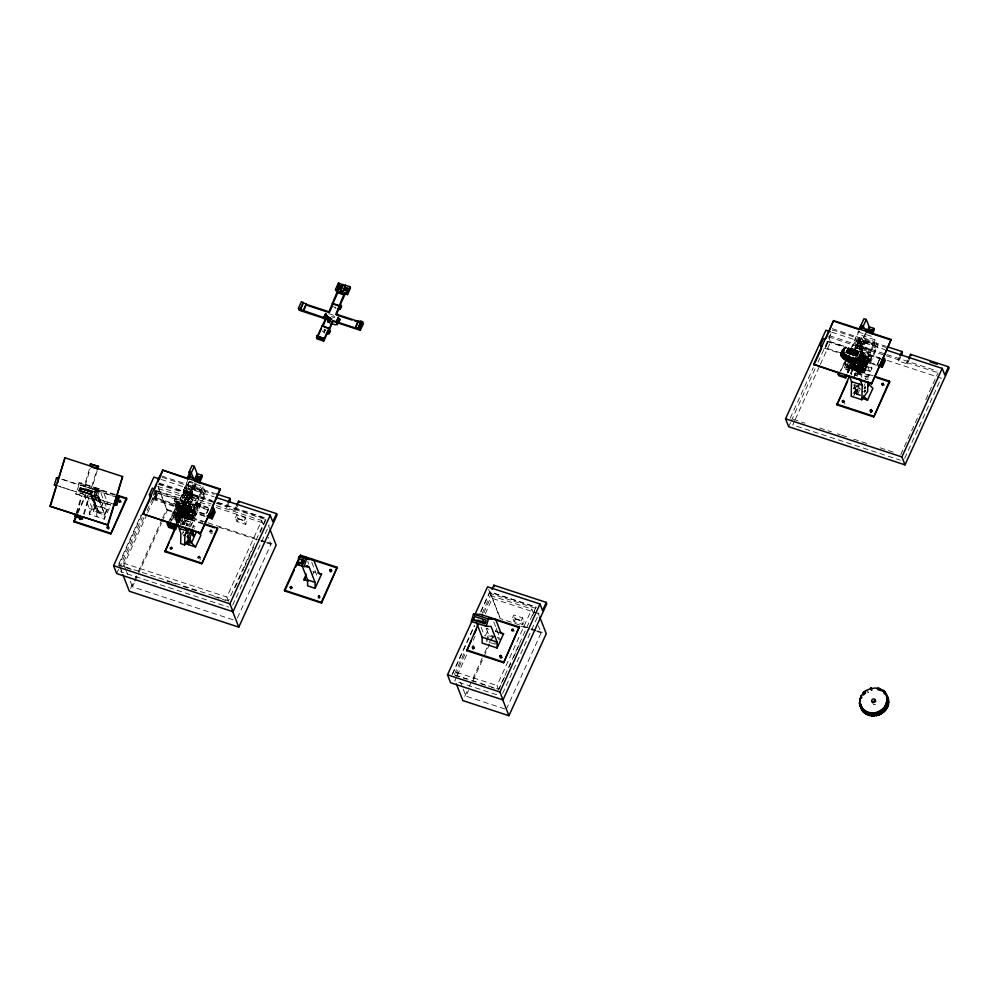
<?xml version="1.0" encoding="UTF-8"?>
<svg xmlns="http://www.w3.org/2000/svg" width="999" height="999" viewBox="0 0 999 999"><rect width="100%" height="100%" fill="white"/><g stroke="black" fill="none" stroke-linecap="round" stroke-linejoin="round"><path stroke-width="0.75" stroke-dasharray="5 3.75" d="M91.646 495.429L93.282 499.625L110.752 504.982L104.271 519.193L89.298 514.273L89.311 508.379L83.791 494.218M96.791 510.826L90.722 495.254L96.791 510.826L96.778 516.733L98.776 512.362L91.396 493.444L98.776 512.362M104.271 519.193L104.283 513.286L98.214 497.639L90.734 495.192M860.501 352.984L861.613 353.159L859.44 357.904L862.087 359.453L857.179 358.791M185.839 508.229L183.479 507.28L179.87 515.584L186.101 518.581M857.279 376.298L857.354 373.376L862.462 362.063L863.685 362.737L859.078 372.365L850.861 367.869L854.495 359.69L847.439 355.906L844.817 360.152L846.777 355.169L845.479 354.732L843.493 359.103L844.542 359.952M867.931 379.795L868.006 376.873L871.965 368.169L870.117 363.411L877.759 346.628L875.099 339.822L860.701 335.102L855.057 347.515M869.692 358.803C867.794 363.486 872.127 358.279 868.418 358.878L861.85 372.927L859.377 372.04M178.009 516.795L182.717 506.518L181.743 506.331L178.172 513.898L179.021 513.998L178.047 513.424L181.056 505.556L177.772 513.161L178.734 513.374L177.697 512.524L178.734 512.837L177.872 512.112L179.808 512.112L179.37 511.513L184.278 512.799L177.959 509.652L180.02 504.807L178.234 509.84M180.12 515.784L185.939 502.809L192.844 505.082L186.613 518.756C188.524 519.755 189.36 519.155 190.772 519.692C194.88 508.991 193.394 513.548 194.305 514.697C192.844 515.247 191.471 515.384 187.425 514.21C179.483 510.689 177.772 506.356 183.729 507.779L205.632 514.822M862.462 362.063C856.155 370.292 868.069 365.297 865.584 366.708C866.857 367.957 865.484 368.456 863.985 368.019C863.935 368.569 862.661 368.269 861.812 367.769C861.475 367.507 860.863 368.306 861.325 368.531C863.648 370.142 861.762 366.046 864.01 364.248C867.182 370.055 865.421 360.102 869.305 359.652M854.52 375.824L855.556 374.887L856.393 375.861M110.752 504.982L108.254 504.532L102.797 490.534L95.604 490.222L93.419 497.502L98.214 497.639M859.177 359.116L856.255 365.946L854.495 365.447L848.351 362.437L850.823 356.668M329.72 322.864L328.858 322.44L330.906 318.019L328.321 316.608L326.835 319.892M330.856 318.069L332.143 318.606M183.391 532.042L183.604 532.729M853.933 384.727L853.97 385.477L860.639 387.662M186.975 495.192L187.075 494.98A1.973 0.649 24.5 0 1 189.473 495.529L190.022 495.879A1.973 0.649 24.5 0 1 190.06 496.903L189.523 496.84A1.973 0.649 24.5 0 1 187.437 495.829L187.075 494.98M840.708 355.919C841.408 355.519 841.195 355.107 840.359 354.021C841.47 354.033 841.832 353.634 841.395 352.859C840.221 348.863 845.791 349.013 844.08 348.239C841.071 350.399 841.795 357.118 841.17 356.668L845.129 348.052L845.816 348.401M857.105 385.926L857.105 386.763L859.103 387.187M861.613 353.159L862.936 353.983L857.654 365.859C855.369 367.282 852.784 359.49 852.297 368.981M84.153 514.335L89.036 498.014L75.674 493.831L79.096 484.752L60.577 478.683M61.563 479.208L78.397 484.727L78.946 482.904L81.431 483.004L99.863 489.048L96.591 499.987L94.106 499.875L95.342 498.089L111.014 503.221M80.607 485.739L81.431 483.004M76.186 513.199L81.431 495.716M78.946 482.904L84.703 484.79L89.51 468.768M76.798 513.548L82.13 495.754M84.703 484.79L85.402 484.827L90.297 468.506M83.541 514.01L88.349 497.989L89.036 498.014M99.863 489.048L91.621 487.062L97.303 468.119M97.203 470.779L92.32 487.087L91.621 487.062M95.679 490.184L93.456 497.589L78.372 492.644M116.471 497.202L96.828 490.771L97.378 488.948M95.342 498.089L97.665 490.272L80.582 485.227L113.199 495.941M868.418 358.878C868.655 360.402 866.608 357.704 867.806 358.129L861.113 372.452M856.23 365.859L861.25 367.994L856.255 365.946M854.557 359.877L862.424 362.562L860.301 367.757M857.741 385.801L857.179 386.775M856.68 371.191L858.69 366.745M844.954 403.421L844.143 404.158M184.266 512.337L186.251 507.967L192.482 511.338L188.786 519.368M190.722 526.735L196.241 513.798L195.654 512.275L198.139 510.264L183.741 505.544L188.749 510.014C190.971 513.324 188.836 512.062 189.023 513.199C185.976 512.012 183.691 517.307 190.472 505.419L177.66 501.223C173.689 507.729 176.598 511.326 177.66 501.223M854.545 384.665L854.058 385.477M175.237 506.593L176.211 506.718L175.662 505.594L188.486 509.802C188.761 511.988 191.034 512.025 196.241 513.798M178.059 501.51C178.097 501.948 176.786 501.823 178.359 502.922L173.689 513.449L174.35 515.134A3.821 1.249 24.5 0 0 178.421 517.857A3.821 1.249 24.5 0 0 181.256 517.395L180.607 515.721L184.266 507.642L182.717 506.518M339.235 318.431L340.272 319.805L338.299 320.067M858.004 366.246C860.189 361.438 862.137 354.583 862.487 357.792C862.412 358.042 863.373 358.828 861.862 358.579C861.8 362.337 867.357 355.769 862.936 353.983M89.298 514.273L95.754 500.062M485.364 635.963L488.586 628.858L486.126 628.421L488.848 629.308M77.447 512.674L85.727 494.493M77.76 513.474L86.039 495.279M93.332 491.483L100.4 491.783L107.33 509.577L104.845 515.047L93.319 511.263L95.817 505.794L91.633 495.092M94.63 489.897L101.261 506.893L103.247 502.522L100.774 502.085L95.317 488.074L88.112 487.762M101.261 506.893L103.259 502.522M118.856 563.773L141.296 514.485M141.571 515.347L119.043 564.822L228.484 600.699L265.809 518.718L217.008 502.709M116.671 573.576L118.581 569.368M119.231 567.969L142.208 517.494M154.932 490.784L152.21 498.002L177.81 506.855L174.513 515.571L177.372 522.877L180.557 515.934L202.672 523.176M125.899 570.029L123.164 563.036L143.819 517.682M147.04 510.601L158.004 486.513L211.326 503.996M154.52 497.377L157.305 490.297L154.52 497.377L176.985 504.745L177.298 505.544L153.022 497.577M147.078 514.048L120.792 571.79L228.446 607.08M147.727 512.649L158.616 488.698L210.227 505.631M155.145 498.963L158.129 492.407L155.195 491.446M155.345 499.5L158.129 492.407M130.632 588.436L137.712 572.877M138.362 571.465L162.175 519.155M162.812 517.744L166.683 509.265L158.004 487M233.167 619.842L132.442 586.825L134.378 582.579M135.027 581.156L137.6 575.486M138.249 574.075L161.476 523.051M162.125 521.64L167.283 510.302L158.004 486.513M174.326 500.899L175.312 498.713L189.136 503.246L188.299 505.831L174.326 500.899L188.299 505.831M174.475 501.298L175.312 498.713M176.835 499.1L174.837 503.484L187.662 507.679L189.648 503.309M175.25 505.993L177.285 501.51M175.437 506.705L177.735 501.286M168.269 522.914L173.177 512.137L180.295 514.922L173.177 512.137M154.583 490.559L180.282 498.976L187.662 480.307M178.359 502.922C177.66 502.035 173.888 515.397 178.147 501.785M173.389 512.662L178.272 501.635M170.117 520.092L172.44 514.985L181.431 517.832L184.278 525.149M175.949 507.192L178.459 501.735M195.03 482.804L191.533 490.484L193.269 494.942A3.821 1.249 24.5 0 1 190.434 495.392A3.821 1.249 24.5 0 1 186.363 492.669L184.628 488.224L188.124 480.544M178.009 509.59L176.011 507.942L178.272 502.709M180.282 498.976L183.891 491.071L190.797 493.331L191.458 495.005A3.821 1.249 24.5 0 1 188.611 495.467A3.821 1.249 24.5 0 1 184.54 492.744L183.891 491.071M176.136 507.917L178.596 503.346M176.386 508.204L178.784 503.596M169.705 523.676L174.001 514.248L180.919 516.508M182.205 507.13L179.083 514.91L191.383 488.761L188.724 481.955L203.122 486.675L205.782 493.481L196.141 514.647L193.669 516.658L186.751 514.385L181.743 509.927L179.096 503.109L189.098 481.081L193.244 482.442M176.798 508.341L179.183 504.058L177.298 509.04M179.183 504.058L174.213 514.772L181.119 517.045L185.389 507.692M171.516 520.929L174.35 515.134M177.085 508.978L179.458 504.32M184.54 492.744L189.523 481.381M155.407 492.669L181.106 501.098L187.999 486.014L202.397 490.734L204.021 494.892L197.627 508.953L193.881 507.717L192.844 505.082M177.672 509.128L180.02 504.807M177.884 509.165L179.87 504.795M178.147 509.49L180.369 505.069M175.15 516.808L176.648 513.536M183.853 497.702L185.339 494.43M186.251 507.967L187.188 508.553L181.094 521.703A3.821 1.249 24.5 0 1 178.247 522.152A3.821 1.249 24.5 0 1 174.176 519.43L176.661 513.973A3.821 1.249 24.5 0 1 179.508 513.511A3.821 1.249 24.5 0 1 183.579 516.233L187.8 527.072M177.772 511.438L176.224 507.467L184.865 510.302L186.413 514.26L177.772 511.438L181.056 505.556M208.004 509.915L188.024 503.359L191.621 495.442L193.107 499.238L191.608 502.522L184.703 500.249L183.866 498.139L187.163 490.771M178.771 509.927L180.757 505.556M177.685 512.649L180.944 505.569M178.047 513.424L181.319 505.906M178.309 513.249L181.568 506.318M185.152 498.513L188.336 500.249L185.152 498.513L182.917 503.434L185.789 504.383L190.797 493.331M175.812 519.642L182.892 504.083M184.703 500.249L187.987 492.882M178.172 513.898L182.255 506.268M205.02 516.471L184.116 509.54L182.492 505.382L189.623 490.172L187.999 486.014M178.833 513.948L181.955 507.442M184.865 501.998L188.898 493.144L197.54 495.979L198.776 499.15L196.978 503.084L199.862 504.033L196.666 502.285L194.43 507.205L197.315 508.154L199.55 503.234M189.623 490.172L192.495 491.121L191.209 487.812L192.457 485.077L201.099 487.912L202.385 491.221L201.136 493.956L204.021 494.892M179.083 514.91L182.73 506.93M181.031 511.863L183.192 507.08M175.799 523.826L183.554 506.93M188.611 495.467L189.61 493.281A3.821 1.249 24.5 0 0 192.445 492.819L189.098 499.95M208.616 508.266L187.2 501.248L193.968 483.928M175.861 524.925L179.358 517.245L181.094 521.703M179.87 515.584L183.903 507.017L206.368 514.373L208.754 509.128M178.534 519.23A1.973 0.649 24.5 0 0 176.299 517.494A1.973 0.649 24.5 0 0 175.499 518.356A1.973 0.649 24.5 0 0 178.534 519.23L179.583 516.945A1.973 0.649 24.5 0 0 177.285 515.309A1.973 0.649 24.5 0 0 176.498 516.171A1.973 0.649 24.5 0 0 179.52 517.045M189.773 494.555L190.759 492.37M180.32 515.834L184.178 507.529M180.682 515.896L184.415 507.829M178.247 522.152L179.246 519.967M180.881 515.921L184.915 507.504M184.715 493.181L185.364 494.855A3.821 1.249 24.5 0 0 189.435 497.577L190.434 495.392M177.685 523.713L186.101 505.169L184.478 501.011L181.593 500.062L183.217 504.233M188.336 500.249L190.135 496.316L188.898 493.144M196.016 483.341L191.109 494.13L184.191 491.858M181.281 516.208L185.252 507.704L184.266 507.642M178.434 523.201L180.182 519.355L173.264 517.095M191.308 494.655L188.024 503.359M195.854 484.927L192.357 492.594L185.452 490.334M179.408 521.253L186.488 505.681M180.282 520.017L181.281 517.832M181.868 516.695L186.963 505.457L185.939 502.809M191.471 495.442L192.47 493.256M181.431 517.832L186.114 507.567L177.472 504.732L179.021 508.703L188.074 511.663L186.601 511.326M184.278 512.799L186.451 508.104M182.467 517.282L186.713 508.104M187.038 513.374L184.803 512.599L186.788 508.204M188.149 505.432L189.136 503.246M182.792 517.457L184.79 513.086M197.627 508.953L196.004 504.782L193.119 503.846L194.743 508.004L190.946 516.633L184.927 512.712L186.913 508.329M191.608 502.522L190.784 500.399L193.269 494.942M181.106 522.14L182.105 519.942M183.204 517.445C185.752 506.83 188.299 508.716 191.021 508.828C191.221 508.304 191.271 507.929 192.17 507.742L187.088 519.218M192.295 497.564L193.294 495.379M185.664 512.887L187.525 508.291M185.976 515.821L184.603 515.696L187.949 508.379M183.841 517.757L188.062 508.479M183.978 518.044L185.914 513.561M186.239 512.986L188.237 508.616M186.376 513.261L190.422 505.444L184.44 518.169M184.328 518.194L186.438 513.798M186.513 513.548L190.06 505.506M176.661 513.973L180.894 524.8L184.078 520.254L190.584 505.856L191.209 506.068L187.887 514.023M185.215 518.256L190.597 506.218L191.371 506.256M185.277 518.369L187.275 513.998M187.4 513.836L190.984 505.981M185.552 518.693L187.425 514.21M187.562 513.848L191.209 506.068M185.889 518.831L191.209 506.943L191.92 507.042L190.597 506.218M191.608 506.78L185.364 520.229L182.055 524.962M188.324 514.61L193.119 503.846M186.713 518.881L188.711 514.51M189.46 513.024L191.933 507.48L191.209 506.943M186.95 519.105L191.933 507.48M201.136 493.956L199.85 490.646L201.099 487.912M197.54 495.979L193.506 504.832L175.474 499.113M187.45 518.993L191.271 510.477M187.425 519.318L191.333 511.013M187.849 519.005L191.471 511.001M187.937 519.105L191.671 511.026M188.087 519.243L190.072 514.872M196.141 514.647L193.494 507.842L203.122 486.675M188.386 519.468L192.033 511.101M188.561 519.58L193.881 507.717M182.118 534.128L183.317 531.518M185.702 526.273L186.888 523.651L188.624 524.225L189.698 526.997M188.861 519.642C192.27 509.09 196.129 509.165 189.872 519.78M189.323 519.443L192.657 511.825M196.004 504.782L202.397 490.734M189.673 519.667L193.057 511.938M189.935 519.492L193.269 512.012M190.135 519.792L193.419 512.612L194.168 513.024M191.196 519.767L193.506 512.974M190.772 519.692L193.818 512.762M190.984 519.792L194.043 512.849M190.709 519.305L191.995 519.567L194.293 513.511M191.621 519.542L194.393 513.748M191.845 519.63L194.505 513.611M191.571 519.218L194.655 514.285M188.599 525.936L195.654 512.275M192.033 528.346L193.232 525.736L194.955 526.298L196.341 529.87M206.156 513.848L208.541 508.603M238.436 503.883L235.327 510.714L226.686 507.879L226.161 506.555L227.41 503.821M226.686 507.879L229.171 502.41M235.327 510.714L234.802 509.39L236.051 506.655M323.439 317.482L325.487 312.999M323.426 318.094L325.849 312.712M323.639 318.206C325.649 311.626 327.909 312.5 324.275 318.506M323.639 318.644L326.248 312.999M323.813 318.656L326.461 313.137M324.2 318.144L326.648 313.236M324.463 318.581L326.461 314.198L325.587 313.611M324.862 318.519L326.785 314.847L325.474 318.369M325.075 318.606L326.785 314.847M325.299 318.331L326.973 315.085M235.464 517.669L236.713 514.935L245.354 517.769L246.89 521.728L245.654 524.463L237.013 521.628L235.464 517.669L244.106 520.504L245.654 524.463M325.999 319.081L327.647 315.809L325.986 319.443M326.361 319.53L327.859 316.246L328.559 316.571M326.573 319.568L328.059 316.283M327.46 320.329L328.946 317.058M327.26 321.416L329.245 317.045M327.46 322.003L329.57 317.345M327.672 321.678L329.67 317.307M237.013 521.628L238.249 518.906L236.713 514.935M329.77 317.807L327.772 322.178L328.858 322.44M327.947 322.19L329.932 317.819M324.001 331.144L325 328.958M328.234 322.202L331.081 315.572M328.371 322.178L330.444 317.769M328.921 322.802L330.906 318.019M329.258 322.964L331.256 318.594M329.395 322.952L331.393 318.581M329.62 322.914L331.755 318.431M244.106 520.504L245.354 517.769M336.114 321.366L338.099 316.995M336.263 321.378L338.411 316.995M336.626 321.316L338.624 316.945M336.551 321.653L338.549 317.282M337.163 322.14L338.961 317.957M337.163 322.39L339.161 318.019M337.3 322.977L339.398 318.094M337.362 323.339C338.848 317.657 341.908 315.909 338.012 323.077M337.35 323.514L339.81 318.269M337.55 323.601L340.122 318.531M338.174 323.564L340.122 318.981M338.361 323.601L340.334 319.093M338.773 323.077L340.322 319.692M228.484 601.223L226.848 597.027L261.688 520.504L212.812 504.483M235.227 587.362L238.424 580.319M239.073 578.908L243.556 569.055M244.193 567.644L253.821 546.515M260.227 532.442L265.996 519.767M232.667 605.232L269.218 524.962M237.412 617.981L270.966 544.293L268.232 537.3M312.575 574.924L314.073 571.64M452.135 674.35L474.425 625.386M480.794 611.388L489.71 591.808L536.376 607.105M452.547 674.163L474.438 626.098M480.869 611.962L489.872 592.17L535.963 607.28L498.626 689.273L453.996 674.637M535.277 608.216L490.134 593.418L491.383 590.684M454.458 674.25L464.76 651.623M482.155 613.423L492.457 590.784M457.767 675.174L456.68 672.377L465.709 652.534M483.778 612.862L491.508 595.854L531.83 609.065L533.466 613.274M456.63 676.76L454.72 680.956L498.451 695.292M457.267 675.361L467.457 652.971M473.189 640.384L475.099 636.188M485.289 613.798L492.295 598.413L538.948 613.711L502.647 693.456M495.317 644.218L486.675 641.383L489.16 635.913L485.976 627.747M464.785 696.365L468.656 687.874M469.293 686.463L482.167 658.191M484.74 652.534L488.598 644.055M489.248 642.644L492.457 635.576M504.832 708.915L465.946 696.166L468.531 690.496M473.051 680.581L483.366 657.904M484.016 656.493L490.472 642.32M491.108 640.896L493.044 636.65M495.629 630.981L496.915 628.146M512.612 617.757L513.861 615.022L522.502 617.857L524.038 621.815L522.802 624.55L514.16 621.715L512.612 617.757L521.253 620.591L522.802 624.55M514.16 621.715L515.409 618.993L513.861 615.022M521.253 620.591L522.502 617.857M498.638 689.797L496.99 685.601L531.83 609.065M498.801 689.647L505.806 674.25M508.991 667.257L510.901 663.061M513.449 657.467L520.454 642.082M532.554 615.496L535.739 608.503M506.268 709.39L541.108 632.866L538.386 625.861M790.197 418.331L813.273 367.632M788.648 426.723L790.571 422.515M791.208 421.116L815.459 367.832M818.019 362.225L832.691 329.97L886.076 347.477M825.474 347.877L828.258 340.796L825.474 347.877L846.528 354.782M794.704 420.704L792.781 424.937L900.424 460.227M795.341 419.305L819.704 365.784M820.341 364.385L830.606 341.845L829.058 337.887M840.334 354.158L842.582 349.151L844.267 349.126L843.393 348.489M840.321 354.732L842.981 348.738M840.471 355.394L843.543 348.414M840.958 354.745L843.431 349.225M840.808 356.094L844.267 348.189L845.379 348.738M841.17 355.719L844.255 348.726M841.295 355.994L845.129 348.052M844.605 353.084L842.607 357.467L841.308 356.855L844.854 348.876M841.707 356.693L844.917 348.064M841.957 356.568L845.591 348.701M845.279 353.833C839.747 365.434 842.894 350.749 846.141 348.002L846.79 348.376M841.97 357.642L844.005 352.759C842.382 351.136 843.443 350.699 842.582 349.151M841.795 357.455L843.955 353.271M842.457 357.267L844.455 352.897M846.091 354.595C845.042 361.488 840.184 358.541 844.667 353.521M842.781 358.466L845.092 353.634M843.468 358.678L845.454 354.295M843.73 359.315L845.866 354.395M844.392 359.478L846.39 355.107M844.817 359.802L846.802 355.432M844.817 360.152L847.027 355.369M839.222 373.414L844.13 362.637L851.036 364.897C848.613 365.909 851.573 371.678 854.008 358.529M854.357 364.21C853.196 361.501 845.916 360.739 847.564 355.469M850.923 348.688L858.616 330.819M841.058 370.592L843.393 365.484L850.299 367.744L851.21 370.092A3.821 1.249 24.5 0 1 848.376 370.542A3.821 1.249 24.5 0 1 844.305 367.819L843.393 365.484M855.818 365.746C849.912 363.361 852.871 367.22 844.33 363.161L847.939 355.244M865.983 333.316L862.487 340.984L863.398 343.331A3.821 1.249 24.5 0 1 860.564 343.781A3.821 1.249 24.5 0 1 856.48 341.059L855.569 338.723L859.065 331.044M849.762 355.906C847.976 363.299 843.193 362.787 848.226 355.394M845.716 360.801L848.301 355.619M844.642 363.961L851.56 366.221L852.209 367.894A3.821 1.249 24.5 0 1 849.375 368.356A3.821 1.249 24.5 0 1 845.304 365.634L844.642 363.961L848.363 355.981M852.434 346.84L854.832 341.571L861.75 343.831L862.399 345.517A3.821 1.249 24.5 0 1 859.565 345.966A3.821 1.249 24.5 0 1 855.494 343.244L854.832 341.571M847.339 358.703L848.838 355.419M846.603 361.076L848.725 356.281M847.739 358.841L849.237 355.557M846.927 361.089L849.462 355.619M848.388 362.162L846.99 361.626L849.637 355.656M844.305 367.819L845.304 365.634M855.494 343.244L856.48 341.059M847.314 361.825L849.912 355.919M848.626 359.628L850.112 356.356M847.851 361.85L850.324 356.393L848.975 359.677M848.139 361.838L850.586 356.718M845.928 368.032L847.589 364.036M848.351 362.437L850.873 357.105M849.475 369.23L847.976 372.502L846.128 367.744L847.614 364.473A3.821 1.249 24.5 0 1 850.449 364.011A3.821 1.249 24.5 0 1 854.532 366.733L856.38 371.491L854.894 374.775L858.641 375.999L860.127 372.727L856.38 371.491M855.319 347.552L856.318 345.354A3.821 1.249 24.5 0 1 859.152 344.905A3.821 1.249 24.5 0 1 863.223 347.627L868.83 353.609L860.189 350.774M848.688 362.625L851.21 357.155M849.899 360.439L851.51 357.142M849.175 362.612L851.16 358.241M854.22 351.798L859.977 339.161L874.375 343.881L875.998 348.039L869.605 362.088L865.858 360.864L864.822 358.216L859.09 355.931M849.425 362.562L852.209 356.631M849.737 362.912L852.522 356.818M847.751 367.957L849.25 364.685M849.787 363.199L853.845 354.583M856.455 348.851L857.941 345.579M850.137 363.386L853.121 356.818M851.21 361.151L853.208 356.78M850.561 363.324L852.547 358.953M846.128 367.744A3.821 1.249 24.5 0 1 848.963 367.295L853.658 357.018M857.654 348.189L859.152 344.905M849.862 365.909L853.596 357.167M849.812 366.458L853.109 359.053M850.024 366.558L853.633 357.33M847.364 372.989L854.37 357.542M859.565 345.966L860.564 343.781M865.521 333.079L861.238 342.507L854.32 340.247M870.117 363.411L855.718 358.691C850.786 372.852 847.739 368.631 854.844 357.517L877.309 364.885L880.094 357.792L877.309 364.885M847.976 372.864L854.495 358.741M860.663 345.167A1.973 0.649 24.5 0 0 858.428 343.419A1.973 0.649 24.5 0 0 857.629 344.28A1.973 0.649 24.5 0 0 860.663 345.167L861.712 342.869A1.973 0.649 24.5 0 0 859.427 341.233A1.973 0.649 24.5 0 0 858.628 342.095A1.973 0.649 24.5 0 0 861.662 342.982M850.823 367.095L854.52 358.928M859.04 348.938L861.6 343.319L859.977 339.161M850.911 367.47L855.132 358.029M859.34 349.113L861.75 343.831M859.327 349.675L860.876 346.291L869.517 349.126L870.753 352.297L868.955 356.231L871.84 357.167L868.655 355.432L860.838 372.789M861.6 343.319L864.472 344.268L863.186 340.959L864.435 338.224L873.076 341.059L874.362 344.368L873.114 347.09L875.998 348.039M851.061 368.057L855.668 358.254M851.273 368.132L855.856 358.004M859.54 350.299L863.361 341.908L860.701 335.102M851.66 368.244L856.343 358.191L851.348 369.568A1.973 0.649 24.5 0 1 848.263 368.781A1.973 0.649 24.5 0 1 849.063 367.919A1.973 0.649 24.5 0 1 851.298 369.667M860.551 349.363L861.538 347.177M851.235 370.517L855.893 360.264M862.424 345.941L863.398 343.331M852.097 368.931L857.916 355.956L858.94 358.604L855.619 365.572M850.624 373.276C853.533 370.966 855.219 353.808 856.705 363.524L863.623 365.784L862.587 363.137L854.457 360.289L851.835 360.889L852.771 361.451L851.685 361.8L858.004 363.374L859.927 364.91L858.241 364.036L860.476 363.773L858.778 363.049L860.626 363.611L860.127 362.337L864.01 364.248M854.245 365.209L857.242 358.566M852.859 369.068L857.666 358.604M850.936 374.063L852.846 369.867L872.015 376.148M854.882 365.459L858.079 358.316M859.003 356.268L862.112 349.463L860.876 346.291M864.472 344.268L865.721 341.533L864.435 338.224M856.393 360.964L857.229 360.851L853.034 370.017A3.821 1.249 24.5 0 0 848.963 367.295M859.252 356.331L860.776 352.959M866.17 366.546C864.859 365.347 867.694 365.796 865.883 364.548C867.794 363.736 862.736 363.324 867.332 356.893L861.737 350.911L863.223 347.627M853.346 369.78L858.141 359.066M858.616 358.179L860.102 354.907M853.533 369.817L858.478 358.791M858.178 357.167L859.29 357.342L861.288 352.972M853.845 369.842L858.903 358.878M854.12 369.805L856.106 365.434M857.017 363.361L859.015 358.991M859.764 358.092L861.75 353.721M854.457 370.429L862.062 353.721M856.792 365.746L861.425 355.919L858.578 354.995M854.782 370.604L856.767 366.233M856.892 365.859L861.425 355.919M854.932 370.604L856.917 366.233M857.055 366.071L862.624 353.783M855.306 370.554L862.786 354.183M855.369 370.504L857.479 366.196M857.604 366.471L862.924 354.483M855.818 370.891L863.261 354.508M855.968 371.191L857.891 366.708M858.353 366.408L862.374 357.492M856.305 371.341L858.291 366.97M858.416 366.508L863.873 354.608M856.418 371.316L863.935 354.982M857.654 365.859L859.078 366.67L864.16 354.82M852.871 377.947L856.056 373.401L862.924 358.204M857.204 371.403L864.372 355.319M857.254 371.516L859.252 367.145M859.377 366.983L863.074 358.691M857.417 371.728L859.415 367.357M859.54 366.983L861.525 362.612M857.529 371.84L859.515 367.47M862.974 360.164L865.022 355.457M857.954 371.928L862.162 362.025M862.724 360.202L865.271 355.656M863.111 361.363L854.47 358.529L856.093 362.687L864.734 365.522L863.111 361.363L865.359 356.119C867.956 356.343 860.938 361.251 865.122 361.7C862.137 361.139 869.58 356.68 865.596 356.606M858.591 371.89L864.822 358.216M858.69 372.028L860.688 367.644M860.776 367.782C866.558 355.332 864.972 366.009 859.827 372.14M863.81 361.176L866.033 356.306M873.114 347.09L871.827 343.793L873.076 341.059M859.078 372.365L863.586 362.175M863.611 360.976L869.517 349.126M864.235 361.288L866.22 356.905M859.44 372.39L861.425 367.757M861.95 366.795L863.948 362.425M859.914 372.252C862.749 359.977 866.807 363.087 867.619 361.775C868.855 361.626 867.519 360.439 868.93 360.289M864.959 362.462C865.996 362.874 863.923 358.991 866.92 357.13M860.064 372.39L862.05 368.007M862.587 367.17L864.572 362.45M875.099 339.822L867.332 356.893L860.139 354.533M860.364 372.615L867.082 358.279M853.708 395.579L855.356 393.344L853.508 388.586L855.294 384.652M860.539 372.727L867.307 358.129M861.3 372.59L867.507 358.953M871.528 356.381L869.605 362.088L867.981 357.929L874.375 343.881M861.85 372.927L867.794 358.853M861.65 372.814L868.243 358.716M862.112 372.939L868.218 359.79M861.662 372.39L863.173 372.914L862.686 372.44L868.293 360.152M857.017 385.227L855.231 389.16L857.392 394.705L859.702 395.467M862.749 372.839L868.655 359.453M866.445 367.307L863.973 372.714L863.161 372.127L868.293 360.714M862.961 372.939L868.905 360.139M863.548 372.365L866.021 366.833M862.686 372.44L863.598 372.677L866.283 366.658M866.52 366.246L868.98 360.751M863.598 372.677L866.483 366.758M854.307 394.268L859.078 383.778M863.161 372.127L864.385 372.427L866.633 367.42M855.356 393.344L860.127 382.867M856.305 394.243L858.491 387.987L856.305 394.243L860.626 395.666M857.392 394.705L860.376 388.161M865.122 379.17L869.392 371.029L865.471 360.976M863.873 386.288L865.072 383.666M910.414 357.018L907.304 363.861L898.663 361.026L898.151 359.702L899.387 356.968M898.663 361.026L901.148 355.557M907.304 363.861L906.78 362.537L908.029 359.802M900.798 454.582L919.38 413.748M925.798 399.662L937.974 372.902M904.657 458.379L941.195 378.109L886.637 360.214M183.566 534.665L183.529 536.026M859.103 385.839L858.828 387.325M854.432 348.888L856.318 345.354M858.166 361.501L860.888 361.913L859.44 360.302L846.615 356.094C846.827 356.855 847.052 357.192 846.503 357.817M200.574 559.515L199.812 560.077M188.961 527.235L192.283 522.502L185.364 520.229L186.688 525.412M852.834 393.881L856.98 387.962L860.976 389.273M186.001 516.096L184.79 515.184M858.016 369.255L856.443 368.319M864.385 372.427C863.436 371.054 864.859 370.691 861.95 369.006M859.053 357.142L857.954 357.192M212.287 533.591L210.727 533.241M854.407 386.975L853.895 388.773L854.482 386.963L859.814 388.711M867.881 692.344L868.443 692.045M841.395 352.859L844.217 353.009M179.932 515.534L179.296 514.985M197.327 506.518C196.503 503.146 198.039 510.988 197.715 505.656M197.327 506.693L198.227 506.98M869.305 359.84L870.204 360.127M178.883 514.722L179.583 514.697L178.521 514.173M193.456 512.2L191.134 508.216L182.492 505.382M850.861 367.869L851.56 367.844M179.146 504.32L179.658 504.757M842.569 358.266L843.293 358.204M861.163 355.994L862.312 356.755M78.397 484.727L79.096 484.752M80.632 485.314L87.825 485.626M96.828 490.771L97.527 490.796M75.674 493.831L96.591 499.987M93.469 495.179L97.165 495.329L104.845 515.047M179.608 519.28L179.857 519.293A1.973 0.649 24.5 0 0 180.045 518.444A1.973 0.649 24.5 0 0 177.71 517.32A1.973 0.649 24.5 0 0 176.898 517.869L177.248 518.219A1.973 0.649 24.5 0 0 179.321 519.218L179.857 519.293M326.785 315.06L327.647 315.809M178.596 503.558L178.784 503.958M845.441 360.277L846.091 360.514M856.568 368.294L857.954 368.968M865.359 356.119L864.722 355.831M862.974 360.414L864.272 360.876M190.584 505.856L189.91 505.494M193.419 512.612L192.77 512.237M192.195 519.218C191.671 518.219 192.957 518.031 190.772 516.608M871.303 336.263L859.777 332.492L859.265 331.168M832.179 328.646L885.564 346.154M865.721 341.533L874.362 344.368M863.186 340.959L871.827 343.793M855.569 338.723L862.487 340.984M863.361 341.908L877.759 346.628M831.767 332.168L884.789 349.563M854.532 340.771L861.438 343.044L857.841 350.949L880.294 358.316M829.495 335.726L885.526 354.096M887.012 354.583L937.137 371.016M828.446 336.85L884.802 355.319M886.288 355.806L898.151 359.702M906.78 362.537L937.487 372.602M862.112 349.463L870.753 352.297M830.606 341.845L846.815 347.165M860.089 351.523L880.731 358.291M828.458 341.321L846.715 347.302M826.96 341.521L849.799 349.013M861.001 352.684L880.993 359.24M867.981 357.929L865.097 356.98L866.72 361.151M859.727 356.094L865.484 357.979M866.408 360.352L869.292 361.301M877.11 364.348L880.044 365.309M823.975 348.077L848.251 356.044M855.156 358.304L876.573 365.334M871.965 368.169L861.313 364.672L855.718 358.691M869.392 371.029L858.728 367.532L853.72 363.062L851.073 356.256M873.188 375.849L852.534 369.081L854.894 374.775M857.354 373.376L868.006 376.873M856.056 373.401L866.72 376.898M865.209 378.871L866.932 379.445M853.508 388.586L863.211 391.833M856.006 393.456L860.326 394.867M793.144 419.293L804.944 423.164M819.692 427.997L831.493 431.868M837.387 433.791L840.334 434.765M841.807 435.252L847.714 437.175M853.608 439.11L866.882 443.469M880.144 447.814L896.365 453.134M328.696 313.649L334.39 315.522M328.134 318.494L332.405 319.892M161.688 475.999L216.558 493.981M162.2 477.31L214.098 494.33M202.385 491.221L193.744 488.386L192.457 485.077M191.209 487.812L199.85 490.646M191.383 488.761L205.782 493.481M161.251 479.508L214.273 496.89M184.628 488.224L191.533 490.484M183.366 489.747L190.285 492.007M183.579 490.272L190.484 492.544M158.991 483.066L212.075 500.462M217.982 502.397L266.633 518.356M159.328 483.803L215.534 502.222M157.954 484.19L226.161 506.555M234.802 509.39L265.509 519.455M190.135 496.316L198.776 499.15M193.107 499.238L186.189 496.978L185.364 494.855A3.821 1.249 24.5 0 1 188.199 494.405A3.821 1.261 24.3 0 1 192.283 497.127A3.821 1.249 24.5 0 1 189.435 497.577M216.134 507.554L264.785 523.513M157.505 490.821L179.97 498.189M186.888 500.449L207.942 507.355M238.249 518.906L246.89 521.728M158.329 492.932L208.766 509.478M179.096 503.109L193.494 507.842M204.383 515.571L184.728 509.128L185.04 509.915M152.422 499.225L178.122 507.654M515.409 618.993L524.038 621.815M166.683 509.265L206.606 522.352M208.092 522.839L259.852 539.81M261.326 540.297L265.771 541.758M267.245 542.232L276.124 545.142M536.188 630.406L500.187 618.606L489.71 591.808M537.624 630.881L546.266 633.716M167.283 510.302L202.834 521.953M219.118 527.297L259.116 540.409M260.589 540.896L265.035 542.345M266.521 542.832L270.966 544.293M520.954 626.248L529.595 629.083M531.031 629.557L535.352 630.968M536.788 631.443L541.108 632.866M173.689 513.449L180.607 515.721M85.402 484.827L114.623 494.305M114.922 495.104L89.86 486.888L89.548 486.088M202.984 523.976L180.869 516.72L180.557 515.934M184.078 520.254L190.996 522.527M94.281 494.393L97.165 495.329M183.541 524.712C188.661 523.613 179.158 517.207 183.242 524.5M91.958 495.641L98.214 497.714M80.357 492.719L83.092 493.618M89.96 495.879L95.442 497.677M55.544 485.039L76.911 492.045M59.378 486.488L76.224 492.007M94.655 498.051L114.298 504.495M495.404 631.093L498.126 631.992M88.349 497.989L108.254 504.532M312.837 571.603L315.334 572.427M495.654 631.543L498.376 632.442M95.817 505.794L107.33 509.577M495.841 636.95L488.648 634.59L486.163 640.059L486.675 641.383M497.29 637.424L500.162 638.373M489.16 635.913L496.366 638.274M497.802 638.748L500.686 639.697M89.311 508.379L104.283 513.286M494.805 642.894L497.677 643.831M123.164 563.036L226.848 597.027M456.68 672.377L496.99 685.601M455.057 675.299L466.72 679.12M472.552 681.043L475.462 681.992M481.293 683.903L485.676 685.339M491.508 687.25L494.418 688.211M118.219 565.184L134.44 570.504M166.883 581.131L169.83 582.105M171.304 582.579L177.198 584.515M183.104 586.45L199.325 591.77M214.073 596.603L225.861 600.474M326.598 314.785L325.637 314.273L326.461 314.198M182.929 504.258L184.69 504.907M856.28 368.419L857.154 368.793M185.177 515.646L184.315 515.372M866.345 357.355L867.806 358.129M856.318 375.337L854.682 374.25L854.607 376.173M854.295 375.374L855.631 375.674L856.006 374.538M184.852 523.513L183.516 523.214L183.142 524.35M182.317 522.227L183.479 522.614L184.028 521.391M860.164 366.396L859.04 366.371M196.94 507.542L196.428 506.218M186.651 502.035C179.62 504.12 192.495 504.782 185.364 502.597M187.163 503.359L186.276 503.059L185.889 503.921M868.655 355.432L868.955 356.231M860.127 372.727L862.399 378.534M847.614 364.473L851.735 375.037M867.382 690.534L868.206 692.657M538.124 612.849L539.21 615.634M491.508 595.854L500.786 619.642M488.598 589.447L490.134 593.418M493.768 621.94L499.637 637M481.218 627.384L484.515 635.839M460.489 682.18L462.674 687.774M463.224 689.173L465.946 696.166M311.763 562.312L317.282 576.485M307.767 561.401L308.866 564.198M268.519 525.674L269.605 528.446M261.688 520.504L263.324 524.7M198.476 499.8L197.24 496.628L184.403 492.382L181.106 501.098M196.666 502.285L196.978 503.084M188.499 493.706A1.973 0.649 24.5 0 0 191.533 494.592A1.973 0.649 24.5 0 0 189.298 492.844A1.973 0.649 24.5 0 0 188.499 493.706L189.835 496.978M190.609 510.002L191.633 512.637L184.728 510.377L183.479 507.28M186.114 507.567L187.662 511.538M193.232 525.736L194.305 528.508M183.903 507.017L184.203 507.804M186.888 523.651L187.812 526.036M172.44 514.985L174.176 519.43M95.317 488.074L100.774 502.085M126.448 571.428L127.535 574.225M130.257 581.231L132.442 586.825M120.13 567.607L122.303 573.176M87.225 495.604L93.319 511.263M875.574 704.208A1.973 1.761 -21.3 0 1 873.201 704.345M855.394 347.852A3.821 1.249 24.5 0 1 858.203 348.389M859.29 348.876A3.821 1.249 24.5 0 1 861.737 350.911M335.864 307.505A1.973 0.649 24.5 0 1 335.427 307.143M335.989 308.391A3.821 1.249 24.5 0 1 333.554 306.356M324.812 332.954A3.821 1.249 24.5 0 1 322.365 330.931M325.799 330.769A3.821 1.249 24.5 0 1 324.026 329.583M325.949 330.07A1.973 0.649 24.5 0 1 325.437 329.72M324.675 332.08A1.973 0.649 24.5 0 1 324.638 330.969M329.77 320.891A1.973 0.649 24.5 0 1 329.183 319.855A1.973 0.649 24.5 0 1 330.944 320.092M189.61 493.281A3.821 1.249 24.5 0 1 185.539 490.559M180.27 519.58A3.821 1.249 24.5 0 1 177.422 520.042A3.821 1.249 24.5 0 1 173.351 517.32M183.866 498.139A3.821 1.249 24.5 0 1 186.713 497.689A3.821 1.249 24.5 0 1 190.784 500.399M182.567 522.502C184.016 525.661 185.127 519.792 182.567 522.502M95.504 505.007L93.019 510.477L104.533 514.248L107.018 508.778L95.504 505.007M860.501 362.425C862.187 363.386 858.89 360.776 860.501 362.425M186.838 509.74L189.373 510.626L186.838 509.74M869.217 349.775L860.576 346.94L861.812 350.112L870.454 352.947L869.217 349.775M849.762 365.497A1.973 0.649 24.5 0 0 852.784 366.383A1.973 0.649 24.5 0 0 850.561 364.635A1.973 0.649 24.5 0 0 849.762 365.497M858.453 346.391A1.973 0.649 24.5 0 0 861.488 347.277A1.973 0.649 24.5 0 0 859.252 345.529A1.973 0.649 24.5 0 0 858.453 346.391M852.372 359.777A1.973 0.649 24.5 0 0 855.394 360.651A1.973 0.649 24.5 0 0 853.158 358.916A1.973 0.649 24.5 0 0 852.372 359.777M847.439 366.67A1.973 0.649 24.5 0 0 850.474 367.545A1.973 0.649 24.5 0 0 848.238 365.809A1.973 0.649 24.5 0 0 847.439 366.67M846.44 368.856A1.973 0.649 24.5 0 0 849.475 369.742A1.973 0.649 24.5 0 0 847.239 367.994A1.973 0.649 24.5 0 0 846.44 368.856M331.593 316.396A1.973 0.649 24.5 0 0 334.628 317.282A1.973 0.649 24.5 0 0 332.392 315.534A1.973 0.649 24.5 0 0 331.593 316.396M176.061 518.294A3.821 1.249 24.5 0 0 181.993 520.104A3.821 1.249 24.5 0 0 177.834 516.733A3.821 1.249 24.5 0 0 176.061 518.294M176.323 520.467A1.973 0.649 24.5 0 0 179.358 521.353A1.973 0.649 24.5 0 0 177.123 519.605A1.973 0.649 24.5 0 0 176.323 520.467M187.675 491.595A1.973 0.649 24.5 0 0 190.709 492.47A1.973 0.649 24.5 0 0 188.474 490.734A1.973 0.649 24.5 0 0 187.675 491.595M186.688 493.781A1.973 0.649 24.5 0 0 189.71 494.655A1.973 0.649 24.5 0 0 187.487 492.919A1.973 0.649 24.5 0 0 186.688 493.781M183.404 504.895A1.973 0.649 24.5 0 0 186.438 505.781A1.973 0.649 24.5 0 0 184.203 504.033A1.973 0.649 24.5 0 0 183.404 504.895M181.418 509.278A1.973 0.649 24.5 0 0 184.453 510.152A1.973 0.649 24.5 0 0 182.218 508.416A1.973 0.649 24.5 0 0 181.418 509.278M186.014 499.175A1.973 0.649 24.5 0 0 189.048 500.049A1.973 0.649 24.5 0 0 186.813 498.314A1.973 0.649 24.5 0 0 186.014 499.175M178.809 514.997A1.973 0.649 24.5 0 0 181.843 515.884A1.973 0.649 24.5 0 0 179.608 514.135A1.973 0.649 24.5 0 0 178.809 514.997"/><path stroke-width="1.5" d="M301.536 564.373L307.605 579.944L307.605 585.851L315.085 588.311L321.566 574.1L317.819 572.877M315.085 588.311L315.097 582.405L309.028 566.758L306.543 565.946C314.048 568.406 297.315 565.546 296.753 564.173L297.302 562.35L302.222 562.562M476.623 623.014L482.142 637.162L482.13 643.069L497.102 647.976L503.583 633.778L499.5 632.442M497.102 647.976L497.115 642.082L491.046 626.435L486.251 626.298L471.278 621.39L473.464 614.11L480.656 614.422L519.255 626.972L503.633 662.749L466.77 650.661L477.922 624.687M848.975 353.534L850.299 353.883L852.359 349.088L857.429 351.248M852.359 349.088L850.973 349.163M883.84 712.087C880.057 703.858 886.35 713.885 882.192 712.037C882.367 713.049 880.119 714.934 879.994 712.062C877.646 709.552 880.469 715.134 878.133 715.296C873.263 706.655 879.757 721.79 874.412 712.724C876.31 716.82 873.888 716.171 872.914 712.836C875.049 716.271 871.815 717.045 871.815 712.824C870.479 713.948 869.767 712.911 868.855 712.786C866.558 712.749 866.046 710.851 863.398 710.676C862.786 708.741 861.812 707.379 860.139 706.156C859.639 700.386 859.814 699.974 860.988 696.927C861.937 695.167 862.524 692.744 865.221 692.02C865.771 689.41 869.267 690.184 870.666 688.074C873.663 689.422 875.886 686.088 878.346 689.947M872.689 715.371C871.503 714.822 869.929 716.52 868.868 713.486M177.922 524.288L180.881 533.691L180.644 543.568L184.678 544.892L184.915 535.014L188.137 528.409M190.584 532.38L190.647 529.557M849.512 376.423L851.548 381.655L851.185 396.241L861.837 399.737L867.644 391.458L867.856 382.704M861.837 399.737L862.199 385.152L859.652 378.621M877.522 687.824C878.096 690.234 880.331 687.162 881.368 690.883M887.075 698.189C887.312 698.888 887.349 699.45 887.174 700.199C886.338 702.197 890.484 707.117 887.075 698.189C887.487 697.627 885.901 693.855 886.875 698.201M876.535 715.709L875.898 712.462M868.905 712.337C870.703 716.595 866.058 714.61 865.571 711.388M121.041 501.935L120.217 500.961L119.206 502.085M170.604 548.913L172.29 548.276M198.252 557.979L199.276 557.042L200.112 558.016M302.347 561.962L303.184 561.038L304.208 561.638M473.976 647.115C473.189 644.155 470.766 648.913 473.701 647.602C473.576 645.254 471.141 649.787 474.001 648.388M842.582 402.06L843.606 401.123L844.442 402.098M872.09 411.163C871.578 408.354 868.705 412.575 871.652 411.763M878.133 715.296L877.734 711.9L879.307 714.872M886.637 701.136L888.523 704.045L887.224 704.62M880.531 688.773C880.619 691.233 882.966 688.786 884.015 692.444L883.74 693.119M887.699 701.935L886.3 702.859L887.137 704.982M874.899 715.958L874.412 712.724M866.757 714.497L866.907 713.798M850.299 353.883L853.059 354.807L855.369 350.137M56.581 485.564L54.346 484.977L56.531 477.697L57.73 477.747M116.471 497.202L108.042 525.112L49.95 506.206L65.01 457.667M58.329 479.745L57.455 482.654L64.56 459.128M50.887 504.757L56.618 485.626M79.108 490.659L80.432 488.261L91.958 492.032L91.221 494.455L79.108 490.659L80.432 488.261M77.285 516.97L82.817 518.781L74.713 516.458L75.749 514.66M98.539 466.321L90.434 464.011C87.737 466.758 99.088 470.442 97.353 466.271L98.539 466.321L97.652 469.293M81.618 518.731L82.667 516.933M90.634 494.43L91.958 492.032M107.555 525.099L122.602 476.548L115.597 500.124M115.522 505.032L117.707 497.752L118.893 497.802L116.721 505.094L113.799 504.47M306.131 557.192L298.938 556.88L298.389 558.703L304.146 560.601L303.059 564.235L297.302 562.35M304.233 566.62L306.418 559.34L313.624 559.652L319.081 573.651L321.566 574.1M473.551 620.142L474.637 616.495L486.163 620.267L485.077 623.913L473.551 620.142L478.471 620.354L485.676 622.714M486.251 626.298L488.436 619.018L495.641 619.33L501.098 633.329L503.583 633.778M190.734 533.016L191.308 532.042M883.628 710.813C886.463 710.376 885.751 707.067 888.049 705.893L886.3 702.859M888.049 705.893L886.875 702.459M873.276 716.046L872.914 712.836M212 531.955L210.914 530.007L210.065 531.443L211.688 531.156L210.652 530.956L210.215 531.93M513.823 630.906L513.049 629.757L512.037 630.881M883.978 385.102L883.203 383.953L882.192 385.065M865.933 711.076C868.131 712 865.284 715.247 865.671 713.036L864.847 710.913M883.191 690.334C881.605 692.856 885.913 689.61 885.164 693.431L884.802 694.08M116.096 494.792L126.411 498.176L126.723 498.976L110.802 533.953L73.938 521.865L76.174 515.472M73.938 521.865L76.486 516.271M110.802 533.953L126.411 498.176M236.676 505.294L238.536 501.186L276.561 513.648L277.073 514.972L233.029 611.725L116.671 573.576L113.586 565.646L153.896 477.097L159.79 479.033M150.162 496.64L149.4 494.667L152.385 488.099L154.37 489.335M208.928 515.034L200.574 533.379L142.72 513.836L162.625 470.104L220.23 488.986L212.138 507.992M158.341 479.607L160.202 475.512M142.982 514.497L151.324 496.153M154.533 489.098L156.468 484.865M157.742 482.055L162.238 472.177M191.071 477.422L189.011 472.127L191.995 465.571L194.305 466.333L197.39 474.263L195.005 479.508M187.288 478.022L190.272 471.466M175.861 524.925L174.7 527.484L167.782 525.212L167.27 523.888L168.019 522.252L168.269 522.914M199.213 478.896L198.714 479.982L188.774 476.66L188.274 478.971M190.559 473.751L189.498 476.96L189.997 475.874M193.893 479.495L191.308 472.889L194.305 466.333M194.793 478.983L197.19 473.726L201.798 475.237L202.31 476.56L199.325 483.116L198.813 481.805L201.798 475.237M196.191 480.257L195.642 478.571L196.89 475.836L199.962 477.247L199.463 478.346L196.578 477.397L196.89 475.836M174.7 527.484L174.925 524.512L175.187 525.174L169.655 523.364M199.788 479.195L196.328 477.947L195.192 481.231M204.146 523.663L217.42 528.021L217.732 528.808L201.81 563.798L164.947 551.71L174.825 528.521M175 528.271L168.094 526.011L168.606 527.322L175.524 529.595L175 528.271L177.235 524.6M164.947 551.71L169.405 541.908M170.679 539.11L174.5 530.719M175.524 529.595L177.847 524.475M198.714 479.982L199.775 476.773M189.51 538.386L187.725 542.32L190.022 543.069L187.862 537.524L191.433 529.657M197.839 532.08L200.924 535.177L195.554 546.965L191.446 542.844L189.585 538.086L193.169 530.232M191.446 542.844L196.216 532.367M326.311 319.143L299.188 310.252L298.414 308.266L301.398 301.71L303.384 302.934L300.399 309.503L325.999 318.356L323.314 325.749M300.399 309.503L303.122 302.285M200.574 533.379L220.23 488.986M303.334 310.464L306.318 303.908L303.384 302.934M207.879 517.407L212.163 518.818L210.564 514.722L213.549 508.154L211.825 507.592L212.088 508.254M303.534 310.989L306.318 303.908M214.323 510.139L211.338 516.695L208.479 515.759M214.373 510.277L211.388 516.833L206.98 515.959M212.163 518.818L215.147 512.262L213.549 508.154M228.034 502.46L229.895 498.351L216.558 493.981M201.81 563.798L217.42 528.021M229.171 502.41L230.419 499.675L229.895 498.351M335.477 289.523L337.787 290.272L338.299 291.596L335.989 290.834L335.477 289.523L338.461 282.954L343.281 285.002L340.297 291.558L342.595 292.307L344.98 287.063M338.748 285.252L338.436 286.813L341.308 287.762L341.621 286.189L338.748 285.252L337.5 287.987L340.572 289.398L337.687 288.461L338.186 287.362L341.059 288.311L340.572 289.398M326.448 333.654A3.821 1.249 24.5 0 0 329.283 333.191L328.371 330.856L323.713 341.084L316.795 338.823L317.033 335.864L324.2 338.786L317.033 335.864M306.531 304.433L328.996 311.8L337.787 290.272M317.282 336.526L322.19 325.736L329.308 328.534L323.788 326.723M318.544 334.99L321.453 328.584M325.999 318.356L322.19 325.736M333.641 301.823L337.138 294.156M329.295 312.587L332.305 305.994M340.384 288.923L341.621 286.189M340.297 291.558L343.069 284.465M342.595 292.307L345.379 285.227L349.987 286.738L350.499 288.062L347.515 294.618L345.204 293.856L344.692 292.545L347.003 293.294L347.515 294.618M344.018 290.534L344.518 289.448L347.402 290.384L346.903 291.483M344.767 288.898L345.08 287.325L348.151 288.748L347.652 289.835L344.767 288.898L344.855 290.284L344.518 289.448M323.713 341.084L323.938 338.124M329.308 328.534L332.917 320.617L355.382 327.984L358.366 321.428L335.901 314.061L344.692 292.545M324.2 338.786L329.108 328.009M345.204 293.856L340.547 304.096L341.458 306.431A3.821 1.249 24.5 0 1 341.171 307.155M347.964 288.274L346.715 291.009L343.843 290.06M332.917 320.617L329.62 329.333L330.282 331.006L329.283 333.191M347.003 293.294L349.987 286.738M338.162 309.228A3.821 1.249 24.5 0 0 340.472 308.616L341.458 306.431M331.106 323.376C334.902 324.65 335.889 326.011 338.149 322.665M355.382 327.984L358.154 320.904L361.101 321.865L358.703 327.11M233.029 611.725L229.932 603.796L270.242 515.247L215.747 497.377M355.169 327.46L358.117 328.421L360.839 321.203L362.562 321.765L363.336 323.751L360.352 330.307L333.229 321.416M360.352 330.307L359.578 328.321L362.562 321.765M276.561 513.648L272.827 521.853L270.242 515.247M122.84 574.562L129.346 591.258L238.786 627.135L276.124 545.142L270.155 529.845M284.44 590.197L300.362 555.207L337.237 567.295L321.616 603.071L284.752 590.983L284.44 590.197L321.303 602.285L321.616 603.071M284.752 590.983L294.305 569.992M295.579 567.195L299.4 558.803M306.318 574.125L303.833 579.595L308.154 581.006M304.146 580.382L306.006 576.286M321.303 602.285L337.237 567.295M492.007 589.323L493.868 585.214L546.291 602.397L546.803 603.721L503.009 699.924L450.586 682.742L447.502 674.812L473.351 618.031M474.637 615.197L487.562 586.813L539.984 603.995L542.557 610.601L546.291 602.397M466.77 650.661L471.228 640.871M474.413 633.865L476.323 629.67M503.633 662.749L519.255 626.972M503.009 699.924L499.912 691.995L539.984 603.995M456.343 683.903L462.862 700.599L508.941 715.709L546.266 633.716L539.76 617.02M908.653 358.429L910.514 354.333L948.538 366.795L949.05 368.119L905.007 464.872L788.648 426.723L785.564 418.793L825.873 330.244L830.294 331.693M821.116 347.14L820.341 345.167L823.326 338.599L825.062 339.173M839.035 373.226L813.673 364.335L833.578 320.604L891.17 339.485L883.091 358.491M813.923 364.997L821.628 348.064M826.123 338.199L833.578 320.604M848.513 348.201L846.215 352.535L848.513 348.201L849.075 348.589M847.602 353.059C847.627 348.089 852.746 346.89 849.138 352.372M847.527 352.747L849.837 348.451M846.802 375.424L845.641 377.984L838.735 375.711L838.211 374.388L838.96 372.752L839.222 373.414M867.144 330.756L866.633 329.433L859.714 327.16L859.227 329.47M848.638 353.459L850.361 348.838M862.025 327.922L860.988 325.274L863.973 318.718L866.283 319.468L869.367 327.397L867.582 331.343M848.913 353.334L850.898 348.688M849.262 353.147L851.248 348.776M860.464 328.546L861.662 325.924M849.712 353.546L851.71 349.175M849.949 353.783L851.935 349.413M850.723 353.571L852.709 349.2M864.322 328.671L863.298 326.036L866.283 319.468M851.111 353.958L853.109 349.588M851.298 354.195L853.296 349.812M851.66 354.308L853.858 349.575M852.222 354.071L854.22 349.7M852.547 354.445L854.545 350.075M852.684 354.67L854.682 350.299M853.059 354.807L855.132 350.299M854.083 355.207L855.743 350.274M853.995 355.007L855.981 350.637M854.944 354.27L856.443 350.986M854.457 355.369L856.58 350.886M845.641 377.984L845.129 376.66L845.878 375.025L846.128 375.674M854.582 355.257L856.892 350.761M866.633 329.433L866.145 331.73M855.431 355.632L857.254 350.924M866.782 332.118L869.167 326.873L873.775 328.384L874.287 329.707L872.502 333.641M856.405 355.819C859.902 346.678 859.29 354.495 856.018 355.894M868.868 328.971L867.806 332.18L868.306 331.094L871.19 332.043L870.691 333.129L871.752 329.92L868.868 328.971L868.643 331.943L868.306 331.094M874.662 376.323L889.397 381.156L889.709 381.955L873.788 416.933L836.925 404.845L849.35 376.074M836.925 404.845L847.751 381.056M871.752 329.92L871.44 331.493L868.556 330.544M871.39 333.629L873.775 328.384M867.594 386.825L868.793 384.203L867.856 381.818M844.942 375.162L871.528 383.878L891.17 339.485M880.044 365.309L882.779 358.092L884.502 358.666L885.276 360.639L882.292 367.207L878.009 365.796M871.528 383.878L880.519 364.136M882.292 367.207L881.518 365.222L884.502 358.666M862.012 398.289L867.544 400.112L872.901 388.311L868.793 384.203M900.012 355.607L901.872 351.498L887.05 346.641M873.788 416.933L889.397 381.156M901.148 355.557L902.397 352.822L901.872 351.498M905.007 464.872L901.91 456.943L942.219 368.394L886.263 350.037M948.538 366.795L944.804 375L942.219 368.394M887.462 707.329L885.851 704.208L887.224 703.771M864.759 710.289C867.095 711.375 863.91 714.297 864.535 712.125L863.71 710.014M886.063 707.617L885.239 705.506L886.637 705.219M884.34 691.32C884.615 694.143 886.438 693.356 887.362 698.139L888.223 698.476L887.611 698.925M79.458 517.769L80.132 519.08L81.144 517.957M81.394 519.293L79.67 519.43L80.807 518.156M108.479 528.871L107.243 528.146L108.629 526.71L108.167 528.071L106.93 527.347L108.329 526.485M198.876 557.117C202.085 557.142 195.404 558.216 199.338 556.331M318.381 597.877C320.941 594.305 316.608 598.576 319.156 595.604M473.014 648.838L473.976 648.251M500.661 657.904L501.998 657.404M870.853 410.264C874.063 410.277 867.382 411.363 871.315 409.478M870.816 412.088L871.578 411.526M864.535 711.5L863.386 712L863.536 711.113M885.801 710.027C881.917 706.43 887.05 707.03 885.239 705.506M184.915 535.014L189.061 529.095M184.678 544.892L189.648 537.799M863.611 710.476L862.424 710.863L862.674 709.977M884.739 711.238C880.643 706.081 886.45 708.953 884.465 706.743M886.525 696.328L886.001 693.356M861.975 708.753L861.613 709.615L862.836 709.352M882.554 713.099C878.433 706.942 884.152 711.937 882.517 708.965M860.014 705.831C860.838 704.732 860.626 703.845 859.39 703.296M861.837 707.205L860.963 708.279L861.725 708.241L860.901 706.118M319.48 597.902L319.855 596.765L318.693 596.391M886.75 697.864L887.711 697.077L886.8 696.84M881.155 713.985C878.283 709.927 881.942 711.85 881.368 709.927M887.749 699.487L888.561 699.912L887.449 700.499M860.951 705.531L860.214 705.419L860.851 704.707M879.595 713.586L880.818 714.173M887.549 701.86L888.71 701.398L887.487 700.848M878.483 712.762L878.77 711.475M107.88 527.272L109.116 527.996M331.243 571.753C328.621 572.19 331.168 568.493 331.88 570.879M876.722 714.572L877.746 715.409M337.15 324.85C337.113 323.726 339.073 323.851 336.788 322.09M875.711 713.598L874.962 713.074M874.075 713.848L873.301 712.824M861.737 706.867L860.414 706.53M873.738 714.959L874.512 715.996M872.452 713.923L871.815 712.824M54.346 484.977L55.544 485.039M49.95 506.206L79.982 515.921M74.713 516.458L75.899 516.508M296.753 564.173L299.151 564.273M887.537 702.222L888.698 702.547M860.102 703.92L860.826 704.12M324.2 318.144L323.401 317.944L325.662 320.192M887.424 703.608L888.523 704.045M882.804 708.703L884.19 708.84L883.566 707.904M324.101 317.557L323.439 317.482L324.225 317.944M860.988 325.274L863.298 326.036M869.055 329.458L871.94 330.394M835.314 321.753L857.467 329.008M866.32 331.918L891.433 340.147M930.044 361.888L937.349 364.285M820.341 345.167L822.327 346.391M879.782 364.647L881.518 365.222M876.435 377.597L889.709 381.955M813.673 364.335L871.265 383.216M838.211 374.388L845.129 376.66M851.548 381.655L862.199 385.152M836.613 404.058L873.476 416.146M785.564 418.793L901.91 456.943M343.281 285.002L345.379 285.227M338.936 285.726L341.808 286.663M345.267 287.799L348.151 288.748M340.085 291.034L342.395 291.783M337.038 291.908L343.943 294.181M337.3 292.57L344.205 294.842M332.392 303.359L339.298 305.619M332.592 303.883L339.51 306.144M307.879 305.569L327.872 312.125M351.923 320.005L336.213 314.86L339.81 306.943L340.472 308.616M354.77 320.941L359.053 322.34M298.414 308.266L300.137 308.841M357.854 327.759L359.578 328.321M316.283 337.5L323.189 339.772M189.011 472.127L191.308 472.889M197.078 476.311L199.962 477.247M195.642 478.571L198.526 479.508M195.354 480.669L198.813 481.805M187.987 478.996L162.625 470.104M195.379 481.418L220.479 489.647M90.434 464.011L97.353 466.271M64.51 457.642L122.602 476.548M149.4 494.667L151.386 495.891M210.564 514.722L208.841 514.148L209.091 514.81M116.396 495.591L126.723 498.976M204.458 524.463L214.785 527.847M302.148 556.48L337.537 568.094M488.598 617.607L519.555 627.759M116.046 496.865L118.893 497.802M298.938 556.88L306.418 559.34M473.464 614.11L488.436 619.018M56.531 477.697L58.267 478.259M115.984 497.19L117.707 497.752M85.627 489.098L92.832 491.458M81.356 488.361L92.72 491.995M79.845 488.236L91.359 492.007M81.144 491.158L91.221 494.455M113.861 504.158L116.721 505.094M142.72 513.836L200.324 532.717M167.27 523.888L174.176 526.161M179.57 528.508L186.476 530.781L185.377 527.959M187.862 537.524L189.585 538.086M307.605 579.944L315.097 582.405M482.142 637.162L497.115 642.082M185.876 543.793L195.554 546.965M82.942 516.883L108.042 525.112M73.626 521.078L110.489 533.166M164.635 550.911L201.498 562.999M466.458 649.874L503.321 661.95M447.502 674.812L499.912 691.995M113.586 565.646L229.932 603.796M290.884 588.911L290.709 587.537L292.207 587.699M888.161 705.531L886.4 702.509M884.015 692.444L882.891 690.109M885.164 693.431L884.078 691.071M863.423 395.991L867.544 400.112M885.938 694.268L885.114 692.157M910.514 354.333L911.038 355.656M882.779 358.092L883.029 358.753M859.714 327.16L860.226 328.484M886.737 694.642L888.223 698.476M887.674 697.452L888.561 699.912M887.861 698.925L888.71 701.398M887.137 698.776L888.673 702.909M887.187 699.612L888.011 701.723M887.174 700.199L887.999 702.309M887.124 701.036L888.448 704.407M887.037 701.623L887.861 703.733M886.463 703.87L887.624 706.992M879.07 688.211L879.894 690.334M885.876 705.232L886.912 708.391M878.708 688.111L879.532 690.222M885.414 705.169L886.712 708.716M885.139 706.53L885.963 708.653M884.689 706.43L886.038 709.715M884.24 707.767L885.077 709.877M883.815 707.604L885.014 710.963M883.84 708.241L884.664 710.351M883.216 708.903L884.04 711.013M882.716 710.227L883.541 712.349M882.055 709.927L882.879 712.05M881.68 709.69L882.504 711.8M881.405 711.213L882.229 713.323M880.793 710.838L881.618 712.961M880.444 710.564L881.268 712.674M880.107 710.764L881.068 713.298M871.053 687.974L871.877 690.097M870.666 688.074L871.49 690.184M879.12 711.3L880.256 713.736M878.845 711.9L879.669 714.023M878.858 712.599L879.682 714.722M877.984 712.262L878.808 714.372M877.734 711.9L878.558 714.023M877.359 712.037L878.208 714.597M876.285 712.362L877.322 714.859M875.873 712.899L876.697 715.022M874.325 713.174L875.149 715.284M864.784 690.983L865.609 693.094M872.776 713.274L873.601 715.384M863.848 691.795L864.672 693.905M863.561 692.057L864.385 694.18M871.428 712.799L872.876 716.033M871.228 713.211L872.052 715.321M862.711 692.956L863.536 695.067M870.341 712.662L871.652 715.946M870.341 713.099L871.165 715.209M869.967 712.587L871.265 715.896M869.717 712.986L870.541 715.109M868.543 712.237L870.067 715.684M868.256 712.612L869.08 714.722M867.432 712.312L868.256 714.422M860.888 695.566L861.712 697.677M867.194 711.725L868.543 715.259M860.713 695.903L861.538 698.014M867.369 713.011L868.193 715.122M866.87 712.075L867.694 714.185M866.27 712.549L867.095 714.66M859.727 698.451L860.464 700.923L859.639 698.801M863.973 709.627L865.746 713.91M863.71 709.377L865.434 713.711M862.786 708.353L864.11 711.725M863.673 710.913L864.497 713.024M862.012 707.23L864.222 712.786M862.349 708.541L863.173 710.664M861.55 707.379L863.386 712M862.324 709.627L863.148 711.738M859.34 702.946L860.164 705.057M861.6 708.741L862.424 710.863M861.388 708.453L862.212 710.564M859.59 704.407L861.613 709.615M493.868 585.214L494.393 586.538M482.38 614.885L482.692 615.684M482.779 619.542L483.841 622.277M360.839 321.203L361.101 321.865M502.435 699.013L508.941 715.709M338.461 282.954L338.986 284.278M338.436 286.813L338.511 288.212L338.186 287.362M300.362 555.207L300.674 556.006M238.536 501.186L239.048 502.509M196.578 477.397L196.666 478.796L196.328 477.947M188.774 476.66L189.286 477.984M232.28 610.439L238.786 627.135M187.712 542.32L188.649 544.692M869.679 714.897L869.704 715.596M872.489 702.734A1.973 1.761 -21.3 0 1 875.624 701.373M338.786 308.167A1.973 0.649 24.5 0 1 338.249 308.404M340.884 307.217A3.821 1.249 24.5 0 1 340.122 307.23M330.282 331.006A3.821 1.249 24.5 0 1 329.358 331.818M327.247 332.13A1.973 0.649 24.5 0 1 327.272 332.967M332.505 321.104A1.973 0.649 24.5 0 1 332.155 321.778M192.382 534.028L193.107 532.617L192.382 534.028M193.107 535.876L193.831 534.465L193.107 535.876M187.375 533.603L188.062 532.317L187.375 533.603M187.3 536.888L187.974 535.614L187.3 536.888M864.547 388.449L865.221 387.162L864.547 388.449M864.46 391.733L865.146 390.459L864.46 391.733M118.893 500.936C120.355 504.095 121.453 498.226 118.893 500.936M170.305 547.939C171.766 551.098 172.864 545.229 170.305 547.939M290.122 587.225C291.571 590.384 292.682 584.515 290.122 587.225M302.06 560.988C303.521 564.148 304.62 558.279 302.06 560.988M329.707 570.054C331.168 573.214 332.267 567.345 329.707 570.054M499.787 655.968C501.236 659.128 502.347 653.259 499.787 655.968M500.087 656.755C501.56 659.914 502.609 654.07 500.087 656.755M511.725 629.732C513.186 632.891 514.285 627.01 511.725 629.732M842.294 401.086C843.743 404.245 844.842 398.376 842.294 401.086M881.88 383.916C883.341 387.075 884.44 381.206 881.88 383.916M872.814 702.434A1.973 1.761 -21.3 0 0 875.524 700.399A1.973 1.761 -21.3 0 0 872.427 699.387A1.973 1.761 -21.3 0 0 872.814 702.434"/></g></svg>
